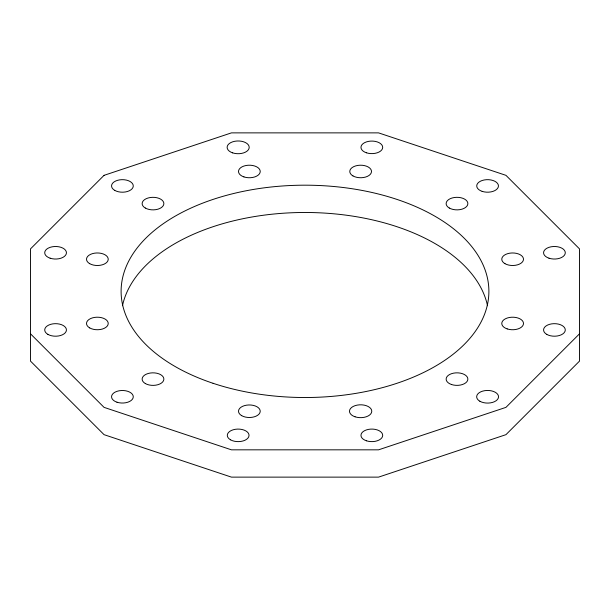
<?xml version="1.0" encoding="UTF-8"?>
<svg xmlns="http://www.w3.org/2000/svg" width="610" height="610" viewBox="0 0 610 610"><rect width="100%" height="100%" fill="white"/><g stroke="black" fill="none" stroke-linecap="round" stroke-linejoin="round"><path stroke-width="0.91" d="M579.5 333.815L505.949 407.366L378.551 449.829L231.449 449.829L104.051 407.366L30.5 333.815M122.488 305.717A183.884 106.163 0 0 1 305 212.486A183.884 106.163 0 0 1 487.512 305.717M104.051 175.337L30.5 248.888L30.5 361.112L104.051 434.663L231.449 477.127L378.551 477.127L505.949 434.663L579.5 361.112L579.5 248.888L505.949 175.337L378.551 132.873L231.449 132.873L104.051 175.337M213.058 383.293A183.884 106.163 0 0 0 488.884 291.351A183.884 106.163 0 0 0 213.058 199.409A183.884 106.163 0 0 0 213.058 383.293M366.396 440.786A10.866 6.275 0 0 0 382.699 435.357A10.866 6.275 0 0 0 366.396 429.92A10.866 6.275 0 0 0 366.396 440.786M355.066 416.798A11.14 6.428 0 0 0 371.772 411.224A11.14 6.428 0 0 0 355.066 405.658A11.14 6.428 0 0 0 355.066 416.798M479.856 401.235A10.942 6.321 0 0 0 498.164 398.406A10.942 6.321 0 0 0 484.759 390.667A10.942 6.321 0 0 0 479.856 401.235M451.568 384.536A10.866 6.275 0 0 0 467.862 379.107A10.866 6.275 0 0 0 451.568 373.671A10.866 6.275 0 0 0 451.568 384.536M546.743 334.371A10.866 6.275 0 0 0 564.921 331.558A10.866 6.275 0 0 0 551.615 323.879A10.866 6.275 0 0 0 546.743 334.371M507.2 328.904A10.866 6.275 0 0 0 523.502 323.468A10.866 6.275 0 0 0 507.2 318.039A10.866 6.275 0 0 0 507.2 328.904M548.992 258.198A10.866 6.275 0 0 0 565.295 252.769A10.866 6.275 0 0 0 548.992 247.332A10.866 6.275 0 0 0 548.992 258.198M504.95 263.665A10.866 6.275 0 0 0 523.128 260.851A10.866 6.275 0 0 0 509.823 253.173A10.866 6.275 0 0 0 504.95 263.665M482.159 191.365A10.866 6.275 0 0 0 498.454 185.936A10.866 6.275 0 0 0 482.159 180.499A10.866 6.275 0 0 0 482.159 191.365M449.318 208.033A10.866 6.275 0 0 0 467.496 205.219A10.866 6.275 0 0 0 454.183 197.533A10.866 6.275 0 0 0 449.318 208.033M366.396 152.782A10.866 6.275 0 0 0 382.699 147.345A10.866 6.275 0 0 0 366.396 141.916A10.866 6.275 0 0 0 366.396 152.782M352.954 175.909A10.866 6.275 0 0 0 371.132 173.095A10.866 6.275 0 0 0 357.826 165.417A10.866 6.275 0 0 0 352.954 175.909M232.646 152.866A11.041 6.374 0 0 0 249.208 147.345A11.041 6.374 0 0 0 232.646 141.825A11.041 6.374 0 0 0 232.646 152.866M243.931 176.908A10.866 6.275 0 0 0 260.234 171.479A10.866 6.275 0 0 0 243.931 166.042A10.866 6.275 0 0 0 243.931 176.908M145.317 208.033A10.866 6.275 0 0 0 163.495 205.219A10.866 6.275 0 0 0 150.19 197.533A10.866 6.275 0 0 0 145.317 208.033M114.726 190.366A10.866 6.275 0 0 0 132.904 187.56A10.866 6.275 0 0 0 119.598 179.874A10.866 6.275 0 0 0 114.726 190.366M89.685 263.665A10.866 6.275 0 0 0 107.863 260.851A10.866 6.275 0 0 0 94.558 253.173A10.866 6.275 0 0 0 89.685 263.665M50.142 258.198A10.866 6.275 0 0 0 66.444 252.769A10.866 6.275 0 0 0 50.142 247.332A10.866 6.275 0 0 0 50.142 258.198M89.685 327.906A10.866 6.275 0 0 0 107.863 325.092A10.866 6.275 0 0 0 94.558 317.413A10.866 6.275 0 0 0 89.685 327.906M47.893 334.371A10.866 6.275 0 0 0 66.071 331.558A10.866 6.275 0 0 0 52.765 323.879A10.866 6.275 0 0 0 47.893 334.371M145.317 383.545A10.866 6.275 0 0 0 163.495 380.731A10.866 6.275 0 0 0 150.19 373.046A10.866 6.275 0 0 0 145.317 383.545M116.975 402.203A10.866 6.275 0 0 0 133.277 396.767A10.866 6.275 0 0 0 116.975 391.338A10.866 6.275 0 0 0 116.975 402.203M241.682 415.662A10.866 6.275 0 0 0 259.86 412.848A10.866 6.275 0 0 0 246.554 405.17A10.866 6.275 0 0 0 241.682 415.662M230.481 439.795A10.866 6.275 0 0 0 248.659 436.981A10.866 6.275 0 0 0 235.353 429.295A10.866 6.275 0 0 0 230.481 439.795"/></g></svg>
